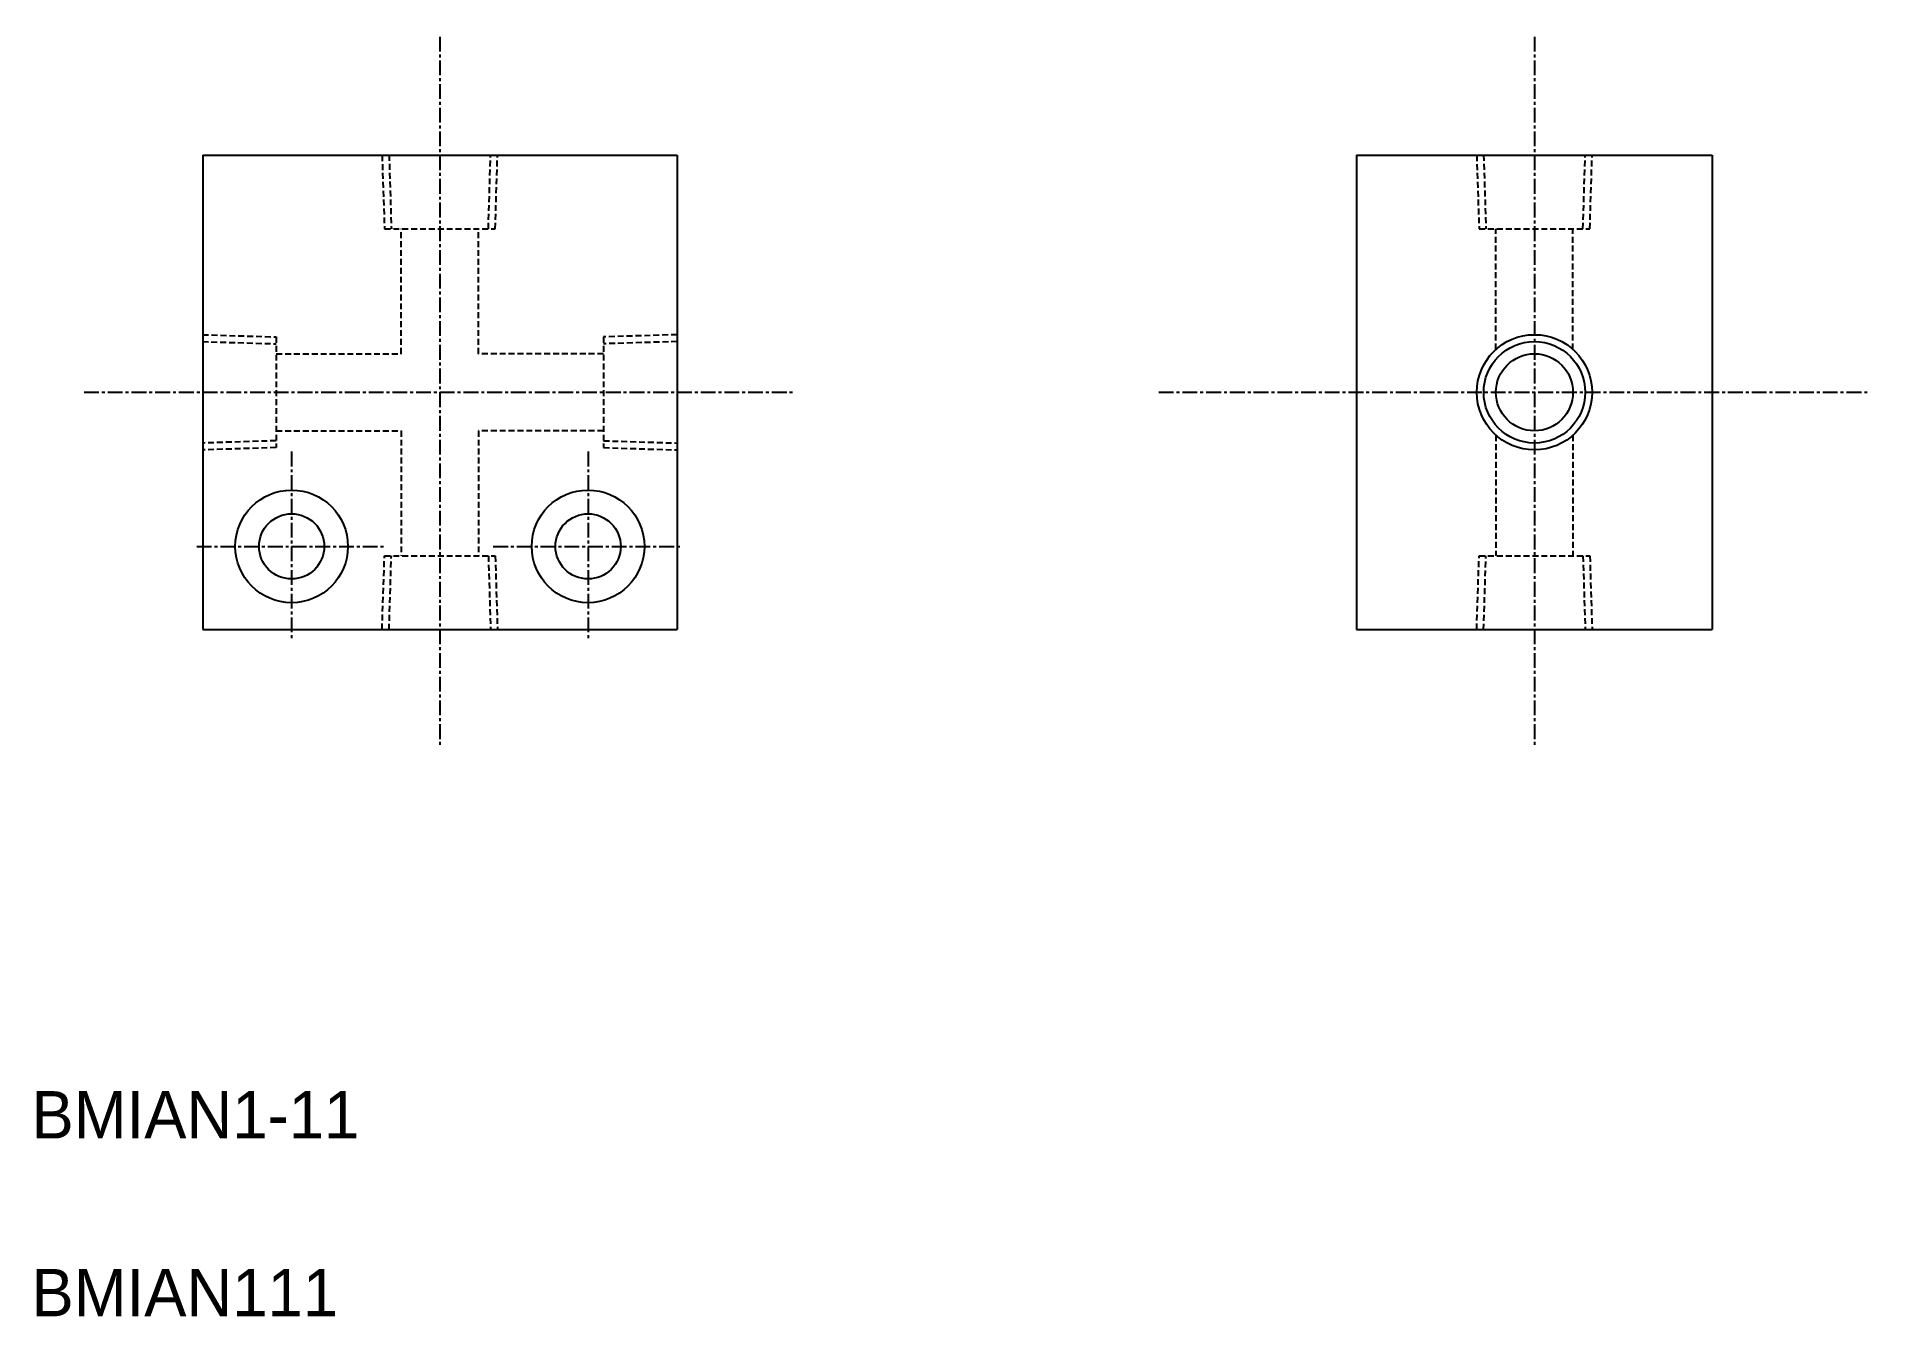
# Model space of a CAD drawing. Extents: x -129 to 26, y 96 to 204.
import ezdxf

# ---------------------------------------------------------------- set-up
doc = ezdxf.new("R2010")
doc.units = 0
doc.linetypes.add('CENTER', pattern=[2, 1.25, -0.25, 0.25, -0.25])
doc.linetypes.add('DASHED', pattern=[0.75, 0.5, -0.25])
doc.layers.get('0').update_dxf_attribs({"linetype": 'CONTINUOUS'})
doc.layers.add('CENTER', color=1, linetype='CENTER')

msp = doc.modelspace()

# ---------------------------------------------------------------- linework, layer by layer
at = {"color": 7, "linetype": 'CONTINUOUS'}
for p, q in [((-114.97, 193.83), (-74.97, 193.83)), ((-114.97, 193.83), (-114.97, 153.83)), ((-74.97, 193.83), (-74.97, 153.83)), ((-17.66, 193.83), (12.34, 193.83)), ((-17.66, 193.83), (-17.66, 153.83)), ((12.34, 193.83), (12.34, 153.83)), ((-114.97, 153.83), (-74.97, 153.83)), ((-17.66, 153.83), (12.34, 153.83))]:
    msp.add_line(p, q, dxfattribs=at)
at = {"color": 3, "linetype": 'DASHED'}
for p, q in [((-99.84, 193.83), (-99.64, 187.63)), ((-99.25, 193.85), (-99.06, 187.63)), ((-90.88, 187.63), (-90.69, 193.85)), ((-90.3, 187.63), (-90.11, 193.83)), ((-7.53, 193.83), (-7.33, 187.63)), ((-6.95, 193.85), (-6.75, 187.63)), ((1.43, 187.63), (1.62, 193.85)), ((2.01, 187.63), (2.2, 193.83)), ((-99.64, 187.63), (-90.3, 187.63)), ((-98.22, 177.08), (-98.22, 187.63)), ((-91.72, 177.08), (-91.72, 187.63)), ((-7.33, 187.63), (2.01, 187.63)), ((-5.91, 177.45), (-5.91, 187.63)), ((0.59, 177.45), (0.59, 187.63)), ((-114.99, 178.11), (-108.77, 177.92)), ((-114.97, 178.69), (-108.77, 178.5)), ((-108.77, 178.5), (-108.77, 169.16)), ((-74.97, 178.69), (-81.17, 178.5)), ((-81.17, 178.5), (-81.17, 169.16)), ((-74.95, 178.11), (-81.17, 177.92)), ((-108.77, 177.08), (-98.22, 177.08)), ((-81.17, 177.08), (-91.72, 177.08)), ((-108.77, 170.58), (-98.22, 170.58)), ((-98.22, 170.58), (-98.22, 160.03)), ((-91.72, 170.58), (-91.72, 160.03)), ((-81.17, 170.58), (-91.72, 170.58)), ((-5.91, 170.21), (-5.91, 160.03)), ((0.59, 170.21), (0.59, 160.03)), ((-108.77, 169.74), (-114.99, 169.55)), ((-108.77, 169.16), (-114.97, 168.97)), ((-81.17, 169.74), (-74.95, 169.55)), ((-81.17, 169.16), (-74.97, 168.97)), ((-99.84, 153.83), (-99.64, 160.03)), ((-99.64, 160.03), (-90.3, 160.03)), ((-99.25, 153.81), (-99.06, 160.03)), ((-90.88, 160.03), (-90.69, 153.81)), ((-90.3, 160.03), (-90.11, 153.83)), ((-7.53, 153.83), (-7.33, 160.03)), ((-7.33, 160.03), (2.01, 160.03)), ((-6.95, 153.81), (-6.75, 160.03)), ((1.43, 160.03), (1.62, 153.81)), ((2.01, 160.03), (2.2, 153.83))]:
    msp.add_line(p, q, dxfattribs=at)
at = {"color": 3, "linetype": 'CONTINUOUS'}
msp.add_circle((-2.66, 173.83), 4.86, dxfattribs=at)
at = {"color": 7, "linetype": 'CONTINUOUS'}
for centre, radius in [((-2.66, 173.83), 4.28), ((-2.66, 173.83), 3.25), ((-107.47, 160.83), 4.75), ((-82.47, 160.83), 4.75), ((-107.47, 160.83), 2.75), ((-82.47, 160.83), 2.75)]:
    msp.add_circle(centre, radius, dxfattribs=at)
at = {"layer": 'CENTER', "color": 1, "linetype": 'CENTER'}
for p, q in [((-94.97, 203.83), (-94.97, 143.83)), ((-2.66, 203.83), (-2.66, 143.83)), ((-124.97, 173.83), (-64.97, 173.83)), ((-34.34, 173.83), (25.66, 173.83)), ((-107.47, 168.83), (-107.47, 152.83)), ((-82.47, 168.83), (-82.47, 152.83)), ((-115.47, 160.83), (-99.47, 160.83)), ((-90.47, 160.83), (-74.47, 160.83))]:
    msp.add_line(p, q, dxfattribs=at)

# ---------------------------------------------------------------- texts
at = {"color": 7, "linetype": 'CONTINUOUS'}
for s, p in [('BMIAN1-11', (-129.41, 110.88)), ('BMIAN111', (-129.41, 95.88))]:
    msp.add_text(s, height=4, dxfattribs=at).set_placement(p)

doc.saveas('drawing.dxf')
